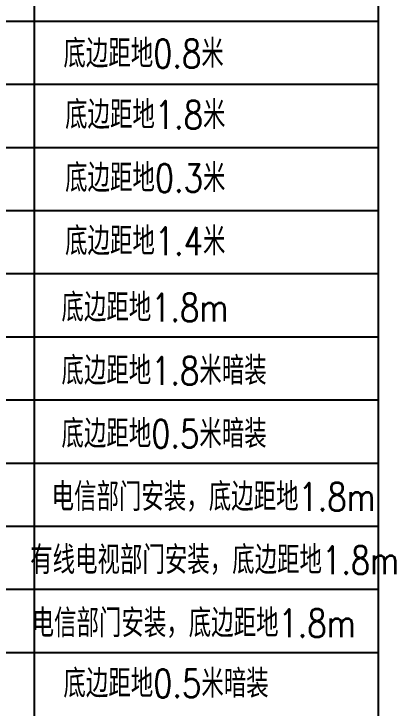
# Model space of a CAD drawing. Extents: x -137808 to 103746506, y -332957 to -111547.
# Drawn here: x -19266 to -13831, y -171388 to -161489 of the extents above; entities that cross this region are included whole.
import ezdxf

# ---------------------------------------------------------------- set-up
doc = ezdxf.new("R2010")
doc.units = 0
doc.header["$LTSCALE"] = 25
doc.header["$MEASUREMENT"] = 0
doc.layers.add('PUB_TEXT', color=3, linetype='CONTINUOUS')
doc.styles.add('tm', font='TXT', dxfattribs={"width": 0.8, "bigfont": 'HZTXT'})

msp = doc.modelspace()

# ---------------------------------------------------------------- linework, layer by layer
at = {"layer": 'PUB_TEXT', "color": 0}
for p, q in [((-18972.1, -179593.4), (-18972.1, -152514)), ((-14069.8, -179593.4), (-14069.8, -152514)), ((-31003.2, -161593.4), (-14069.8, -161593.4)), ((-31003.2, -162493.4), (-14069.8, -162493.4)), ((-31003.2, -163393.4), (-14069.8, -163393.4)), ((-31003.2, -164293.4), (-14069.8, -164293.4)), ((-31003.2, -165193.4), (-14069.8, -165193.4)), ((-31003.2, -166093.4), (-14069.8, -166093.4)), ((-31003.2, -166993.4), (-14069.8, -166993.4)), ((-31003.2, -167893.4), (-14069.8, -167893.4)), ((-31003.2, -168793.4), (-14069.8, -168793.4)), ((-31003.2, -169693.4), (-14069.8, -169693.4)), ((-31003.2, -170593.4), (-14069.8, -170593.4))]:
    msp.add_line(p, q, dxfattribs=at)

# ---------------------------------------------------------------- texts
at = {"layer": 'PUB_TEXT', "color": 0, "style": 'tm', "width": 0.8}
for s, p in [('底边距地0.8米', (-18559.6, -162256.2)), ('底边距地1.8米', (-18535.8, -163129.7)), ('底边距地0.3米', (-18535.8, -164029.7)), ('底边距地1.4米', (-18535.8, -164929.7)), ('底边距地1.8m', (-18587.8, -165877.1)), ('底边距地1.8米暗装', (-18587.8, -166777.1)), ('底边距地0.5米暗装', (-18587.8, -167677.1)), ('电信部门安装，底边距地1.8m', (-18728, -168577.1)), ('有线电视部门安装，底边距地1.8m', (-19033.7, -169477.1)), ('电信部门安装，底边距地1.8m', (-19013, -170377.1)), ('底边距地0.5米暗装', (-18559.6, -171237.7))]:
    msp.add_text(s, height=400, dxfattribs=at).set_placement(p)

doc.saveas('drawing.dxf')
